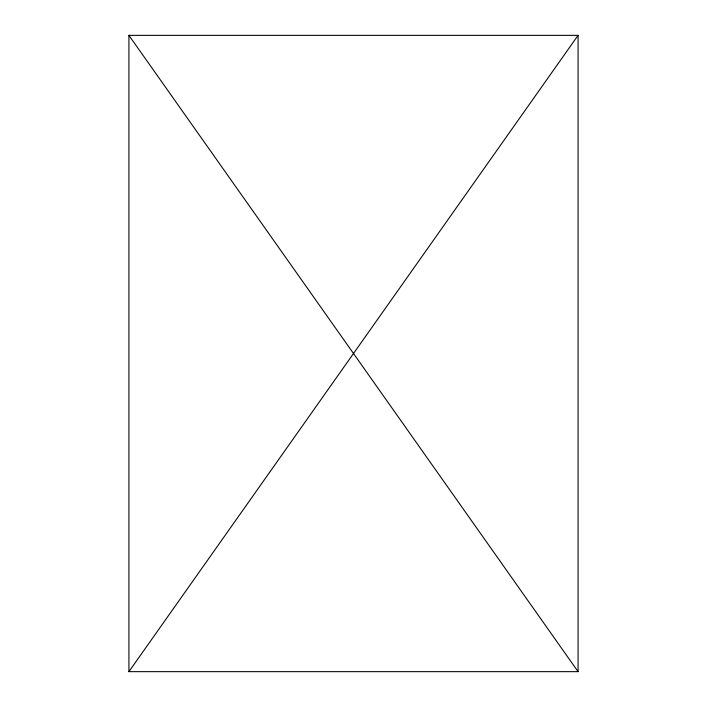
<?xml version="1.0" encoding="UTF-8"?>
<svg xmlns="http://www.w3.org/2000/svg" width="707" height="707" viewBox="0 0 707 707"><rect width="100%" height="100%" fill="white"/><g stroke="black" fill="none" stroke-linecap="round" stroke-linejoin="round"><path stroke-width="1.06" d="M128.921 671.65L578.079 35.35L128.921 35.35L128.921 671.65L578.079 671.65L578.079 35.35M128.921 35.35L578.079 671.65"/></g></svg>
